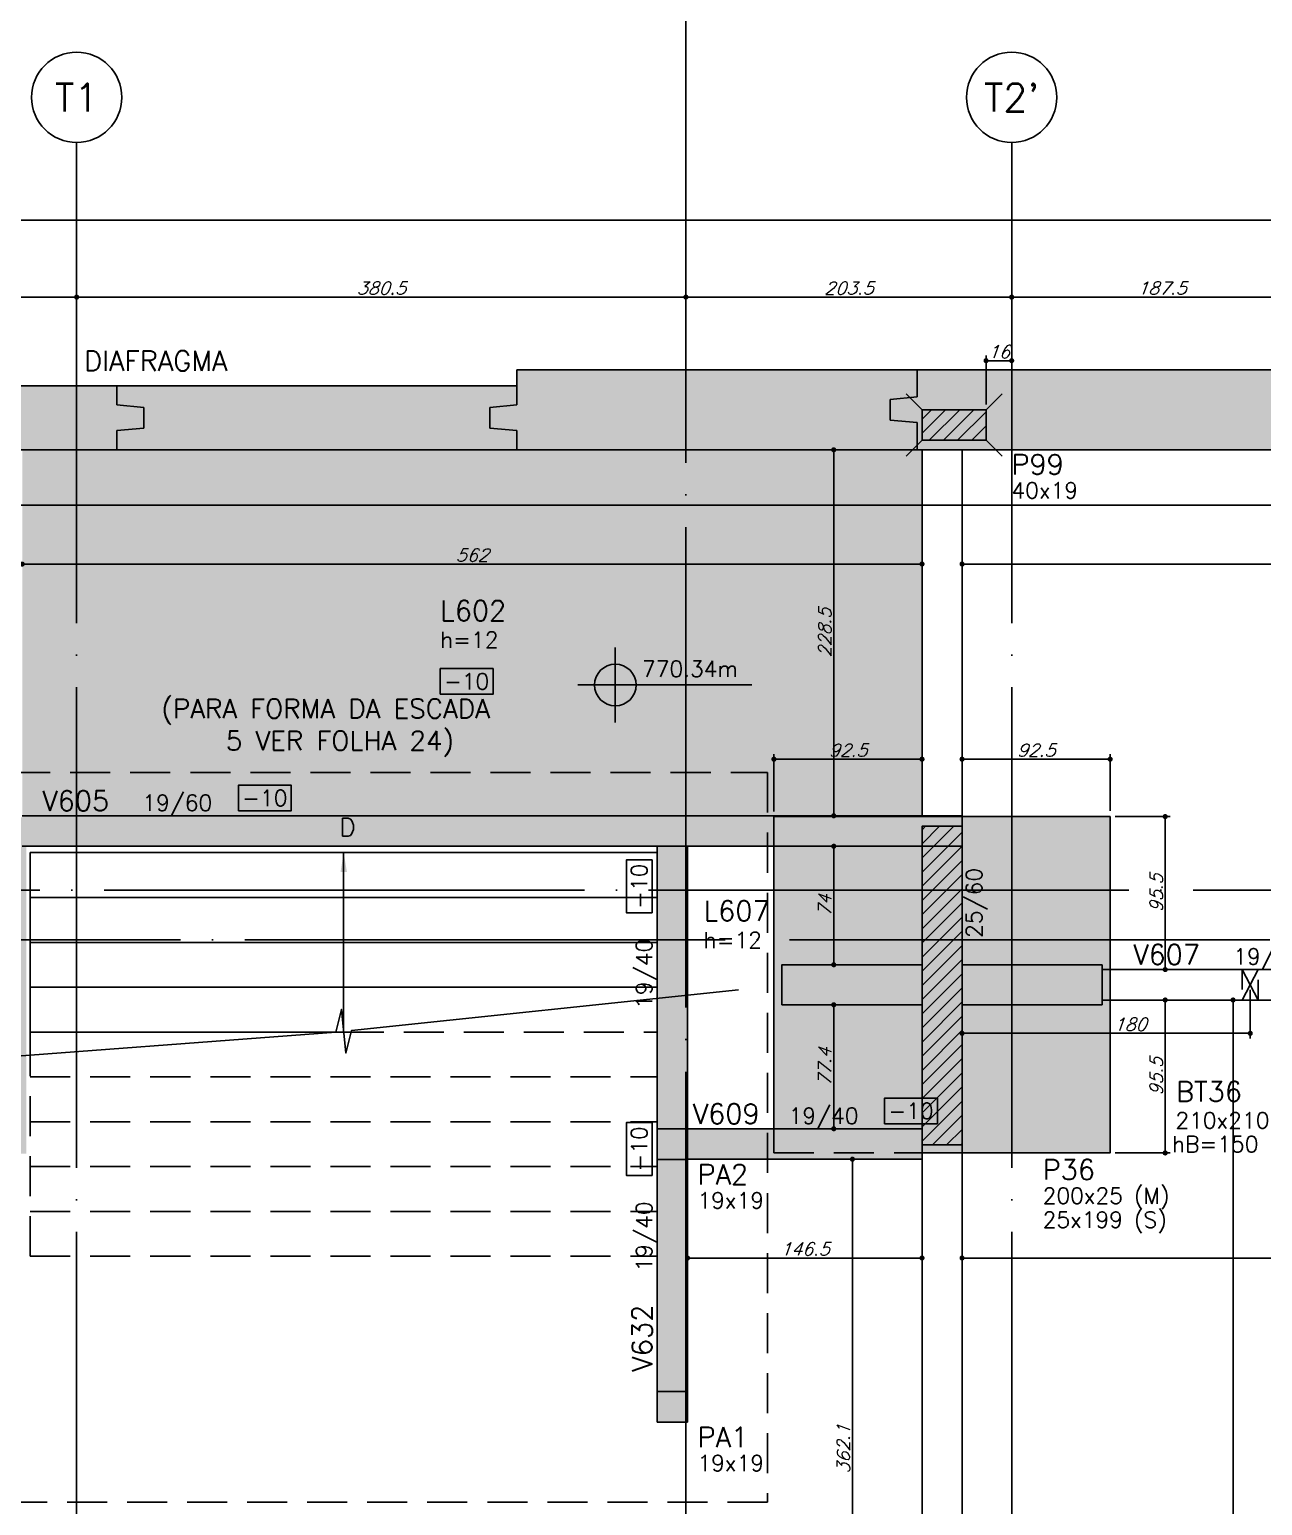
# Model space of a CAD drawing. Extents: x -4245 to 5400, y -2094 to 2406.
# Drawn here: x -1119 to -349, y 990 to 1912 of the extents above; entities that cross this region are included whole.
import ezdxf
from ezdxf.enums import TextEntityAlignment as Align

# ---------------------------------------------------------------- set-up
doc = ezdxf.new("R2010")
doc.units = 0
doc.header["$LTSCALE"] = 50
doc.header["$MEASUREMENT"] = 0
for name, pattern in [('DASHED', [0.75, 0.5, -0.25]), ('EIXO', [6.8, 6, -0.4, 0, -0.4]), ('HIDDEN', [0.375, 0.25, -0.125])]:
    doc.linetypes.add(name, pattern=pattern)
doc.layers.get('0').update_dxf_attribs({"linetype": 'CONTINUOUS'})
doc.layers.get('DEFPOINTS').update_dxf_attribs({"linetype": 'CONTINUOUS'})
for name, color, linetype in [('F-AUX', 2, 'CONTINUOUS'), ('F-AUX-RED', 1, 'CONTINUOUS'), ('F-BLOCOS', 3, 'CONTINUOUS'), ('F-BLOCOS-DIM', 2, 'CONTINUOUS'), ('F-BLOCOS-HACH', 1, 'CONTINUOUS'), ('F-BLOCOS-NOME', 3, 'CONTINUOUS'), ('F-COTAS', 106, 'CONTINUOUS'), ('F-COTAS-FUROS', 50, 'CONTINUOUS'), ('F-EIXO', 12, 'EIXO'), ('F-ESCADAS', 2, 'CONTINUOUS'), ('F-FURO-PAREDE', 2, 'HIDDEN'), ('F-LAJES-DIM', 2, 'CONTINUOUS'), ('F-LAJES-NOME', 4, 'CONTINUOUS'), ('F-NÍVEL-PLANTA', 2, 'CONTINUOUS'), ('F-PILARES-DIM', 172, 'CONTINUOUS'), ('F-PILARES-HACH', 174, 'CONTINUOUS'), ('F-PILARES-M', 170, 'CONTINUOUS'), ('F-PILARES-N', 170, 'CONTINUOUS'), ('F-PILARES-NASCE', 4, 'CONTINUOUS'), ('F-PILARES-NOME', 170, 'CONTINUOUS'), ('F-PILARES-V', 170, 'CONTINUOUS'), ('F-SOLIDO-EST', 252, 'CONTINUOUS'), ('F-TEXTO', 6, 'CONTINUOUS'), ('F-VIGAS', 3, 'CONTINUOUS'), ('F-VIGAS-DIM', 2, 'CONTINUOUS'), ('F-VIGAS-NOME', 4, 'CONTINUOUS')]:
    doc.layers.add(name, color=color, linetype=linetype)
doc.layers.add('F-DESNIVEL-3', color=7, linetype='CONTINUOUS', true_color=0xd5c7ff)
doc.styles.add('5385-ARQ-PB-BAS-PLA-TER-TORRE-A-106-TXT$0$R60-75', font='simplex.shx', dxfattribs={"height": 0.1125})
doc.styles.add('CP-TEXT-INCL', font='simplex.shx', dxfattribs={"oblique": 20})
doc.styles.add('CP-TEXTO', font='simplex.shx')
doc.styles.add('MCP', font='simplex.shx')
doc.styles.add('ROMANS', font='simplex.shx')
doc.styles.get("Standard").update_dxf_attribs({"font": 'simplex.shx'})
doc.dimstyles.new('CP-COTAS-50', dxfattribs={"dimscale": 0.64, "dimtxt": 12.5, "dimasz": 5, "dimexe": 5, "dimexo": 5, "dimgap": 2.5, "dimtad": 1, "dimdec": 1, "dimdsep": 46, "dimtxsty": 'CP-TEXT-INCL', "dimblk1": 'DOT', "dimblk2": 'DOT', "dimsah": 1, "dimcen": 9, "dimclrd": 256, "dimclre": 256, "dimclrt": 256, "dimadec": 0, "dimazin": 0, "dimtfac": 1, "dimtdec": 1, "dimtmove": 2, "dimatfit": 3, "dimldrblk": 'DOT', "dimfxl": 0, "dimtolj": 1, "dimarcsym": 0})
pattern_1 = [(45, (0, 10000), (-4.4194174, 4.4194174), [])]

# ---------------------------------------------------------------- blocks, each defined once
blk = doc.blocks.new('*U3')
at = {"layer": 'F-LAJES-DIM', "color": 1}
blk.add_lwpolyline([(0, 0), (33, 0), (33, 16), (0, 16)], close=True, dxfattribs=at)
at = {"layer": 'F-LAJES-DIM', "style": 'MCP'}
blk.add_attdef('DIM', text='', height=10, dxfattribs=at).set_placement((16.5, 8), align=Align.MIDDLE_CENTER)
blk = doc.blocks.new('*U5')
at = {"layer": 'F-VIGAS-DIM', "color": 1}
blk.add_lwpolyline([(0, 0), (33, 0), (33, 16), (0, 16)], close=True, dxfattribs=at)
at = {"layer": 'F-VIGAS-DIM', "style": 'MCP'}
blk.add_attdef('DIM', text='', height=10, dxfattribs=at).set_placement((16.5, 8), align=Align.MIDDLE_CENTER)
blk = doc.blocks.new('Nível - Planta')
at = {"layer": 'F-NÍVEL-PLANTA'}
h = blk.add_hatch(color=71, dxfattribs=at)
h.paths.add_polyline_path([(0, 0), (0, 0.26, 0.414214), (-0.26, 0)])
h.paths.add_polyline_path([(0.26, 0), (0, 0), (0, -0.26, 0.414214)])
for p, q in [((0, -0.469), (0, 0.469)), ((-0.469, 0), (1.704, 0))]:
    blk.add_line(p, q, dxfattribs=at)
blk.add_circle((0, 0), 0.26, dxfattribs=at)
at = {"layer": 'F-TEXTO', "color": 3, "style": 'MCP'}
blk.add_attdef('NÍVEL', (0.333, 0.102), '', height=0.2, dxfattribs=at)
blk = doc.blocks.new('*U10')
at = {"layer": 'F-EIXO'}
blk.add_line((0, 0), (7397, 0), dxfattribs=at)
at = {"layer": 'F-TEXTO', "style": 'ROMANS'}
blk.add_attdef('EIXO', text='', height=17.5, dxfattribs=at).set_placement((-28.2072, 0), align=Align.MIDDLE_CENTER)
blk = doc.blocks.new('*U16')
at = {"layer": 'F-EIXO'}
blk.add_line((0, 0), (7484.954, 0), dxfattribs=at)
at = {"layer": 'F-TEXTO', "style": 'ROMANS'}
blk.add_attdef('EIXO', text='', height=17.5, dxfattribs=at).set_placement((-28.2072, 0), align=Align.MIDDLE_CENTER)
blk = doc.blocks.new('*U17')
at = {"layer": 'F-EIXO'}
blk.add_line((0, 0), (0, -3477.88), dxfattribs=at)
at = {"layer": 'F-TEXTO', "style": 'ROMANS'}
blk.add_attdef('EIXO', text='', height=17.5, rotation=360, dxfattribs=at).set_placement((0, 28.21), align=Align.MIDDLE_CENTER)
blk = doc.blocks.new('*U12')
at = {"layer": 'F-EIXO'}
blk.add_line((0, 0), (0, -3377.88), dxfattribs=at)
at = {"layer": 'F-EIXO', "color": 2, "linetype": 'Continuous'}
blk.add_circle((0, 28.21), 28.21, dxfattribs=at)
at = {"layer": 'F-TEXTO', "style": 'ROMANS'}
blk.add_attdef('EIXO', text='', height=17.5, rotation=360, dxfattribs=at).set_placement((0, 28.21), align=Align.MIDDLE_CENTER)
blk = doc.blocks.new('*U15')
at = {"layer": 'F-EIXO'}
blk.add_line((0, 0), (7378.18, 0), dxfattribs=at)
at = {"layer": 'F-TEXTO', "style": 'ROMANS'}
blk.add_attdef('EIXO', text='', height=17.5, dxfattribs=at).set_placement((-28.21, 0), align=Align.MIDDLE_CENTER)
blk = doc.blocks.new('_DOT')
at = {"color": 0, "linetype": 'ByBlock'}
blk.add_line((-0.5, 0), (-1, 0), dxfattribs=at)
at = {"color": 0, "linetype": 'ByBlock', "const_width": 0.5}
blk.add_lwpolyline([(-0.25, 0, 1), (0.25, 0, 1)], format="xyb", close=True, dxfattribs=at)
blk = doc.blocks.new('*D56')
at = {"layer": 'DEFPOINTS', "color": 0, "linetype": 'Continuous', "transparency": 16777216}
for p in [(-367.73, 1306), (-367.73, 1306), (-367.73, 209)]:
    blk.add_point(p, dxfattribs=at)
at = {"layer": 'F-COTAS', "linetype": 'Continuous', "lineweight": -2, "transparency": 16777216}
blk.add_line((-367.73, 212.2), (-367.73, 1302.8), dxfattribs=at)
at = {"layer": 'F-COTAS', "linetype": 'Continuous', "lineweight": -2, "transparency": 16777216, "xscale": 3.2, "yscale": 3.2, "zscale": 3.2}
for p, rotation in [((-367.73, 1306), 90), ((-367.73, 209), 270)]:
    blk.add_blockref('_DOT', p, dxfattribs=dict(at, rotation=rotation))
at = {"layer": 'F-COTAS', "linetype": 'Continuous', "transparency": 16777216, "insert": (-373.33, 757.5), "char_height": 8, "attachment_point": 5, "rotation": 90, "style": 'CP-TEXT-INCL'}
blk.add_mtext('\\A1;1097', dxfattribs=at)
blk = doc.blocks.new('*D57')
at = {"layer": 'DEFPOINTS', "color": 0, "linetype": 'Continuous', "transparency": 16777216}
for p in [(-617.13, 1303), (-617.13, 1303), (-617.13, 1225.6)]:
    blk.add_point(p, dxfattribs=at)
at = {"layer": 'F-COTAS', "linetype": 'Continuous', "lineweight": -2, "transparency": 16777216}
blk.add_line((-617.13, 1228.8), (-617.13, 1299.8), dxfattribs=at)
at = {"layer": 'F-COTAS', "linetype": 'Continuous', "lineweight": -2, "transparency": 16777216, "xscale": 3.2, "yscale": 3.2, "zscale": 3.2}
for p, rotation in [((-617.13, 1303), 90), ((-617.13, 1225.6), 270)]:
    blk.add_blockref('_DOT', p, dxfattribs=dict(at, rotation=rotation))
at = {"layer": 'F-COTAS', "linetype": 'Continuous', "transparency": 16777216, "insert": (-622.73, 1264.3), "char_height": 8, "attachment_point": 5, "rotation": 90, "style": 'CP-TEXT-INCL'}
blk.add_mtext('\\A1;77.4', dxfattribs=at)
blk = doc.blocks.new('*D58')
at = {"layer": 'DEFPOINTS', "color": 0, "linetype": 'Continuous', "transparency": 16777216}
for p in [(-617.13, 1402), (-617.13, 1402), (-617.13, 1328)]:
    blk.add_point(p, dxfattribs=at)
at = {"layer": 'F-COTAS', "linetype": 'Continuous', "lineweight": -2, "transparency": 16777216}
blk.add_line((-617.13, 1331.2), (-617.13, 1398.8), dxfattribs=at)
at = {"layer": 'F-COTAS', "linetype": 'Continuous', "lineweight": -2, "transparency": 16777216, "xscale": 3.2, "yscale": 3.2, "zscale": 3.2}
for p, rotation in [((-617.13, 1402), 90), ((-617.13, 1328), 270)]:
    blk.add_blockref('_DOT', p, dxfattribs=dict(at, rotation=rotation))
at = {"layer": 'F-COTAS', "linetype": 'Continuous', "transparency": 16777216, "insert": (-622.73, 1365), "char_height": 8, "attachment_point": 5, "rotation": 90, "style": 'CP-TEXT-INCL'}
blk.add_mtext('\\A1;74', dxfattribs=at)
blk = doc.blocks.new('*D59')
at = {"layer": 'DEFPOINTS', "color": 0, "linetype": 'Continuous', "transparency": 16777216}
for p in [(-617.13, 1649.5), (-617.13, 1649.5), (-617.13, 1421)]:
    blk.add_point(p, dxfattribs=at)
at = {"layer": 'F-COTAS', "linetype": 'Continuous', "lineweight": -2, "transparency": 16777216}
blk.add_line((-617.13, 1424.2), (-617.13, 1646.3), dxfattribs=at)
at = {"layer": 'F-COTAS', "linetype": 'Continuous', "lineweight": -2, "transparency": 16777216, "xscale": 3.2, "yscale": 3.2, "zscale": 3.2}
for p, rotation in [((-617.13, 1649.5), 90), ((-617.13, 1421), 270)]:
    blk.add_blockref('_DOT', p, dxfattribs=dict(at, rotation=rotation))
at = {"layer": 'F-COTAS', "linetype": 'Continuous', "transparency": 16777216, "insert": (-622.73, 1535.25), "char_height": 8, "attachment_point": 5, "rotation": 90, "style": 'CP-TEXT-INCL'}
blk.add_mtext('\\A1;228.5', dxfattribs=at)
blk = doc.blocks.new('*D87')
at = {"layer": 'DEFPOINTS', "color": 0, "linetype": 'Continuous', "transparency": 16777216}
for p in [(-708.5, 1144.91), (-562, 1144.91), (-562, 1144.91)]:
    blk.add_point(p, dxfattribs=at)
at = {"layer": 'F-COTAS', "linetype": 'Continuous', "lineweight": -2, "transparency": 16777216}
blk.add_line((-705.3, 1144.91), (-565.2, 1144.91), dxfattribs=at)
at = {"layer": 'F-COTAS', "linetype": 'Continuous', "lineweight": -2, "transparency": 16777216, "xscale": 3.2, "yscale": 3.2, "zscale": 3.2, "rotation": 180}
blk.add_blockref('_DOT', (-708.5, 1144.91), dxfattribs=at)
at = {"layer": 'F-COTAS', "linetype": 'Continuous', "lineweight": -2, "transparency": 16777216, "xscale": 3.2, "yscale": 3.2, "zscale": 3.2}
blk.add_blockref('_DOT', (-562, 1144.91), dxfattribs=at)
at = {"layer": 'F-COTAS', "linetype": 'Continuous', "transparency": 16777216, "insert": (-635.25, 1150.51), "char_height": 8, "attachment_point": 5, "style": 'CP-TEXT-INCL'}
blk.add_mtext('\\A1;146.5', dxfattribs=at)
blk = doc.blocks.new('*D88')
at = {"layer": 'DEFPOINTS', "color": 0, "linetype": 'Continuous', "transparency": 16777216}
for p in [(-537, 1144.91), (596, 1144.91), (596, 1144.91)]:
    blk.add_point(p, dxfattribs=at)
at = {"layer": 'F-COTAS', "linetype": 'Continuous', "lineweight": -2, "transparency": 16777216}
blk.add_line((-533.8, 1144.91), (592.8, 1144.91), dxfattribs=at)
at = {"layer": 'F-COTAS', "linetype": 'Continuous', "lineweight": -2, "transparency": 16777216, "xscale": 3.2, "yscale": 3.2, "zscale": 3.2, "rotation": 180}
blk.add_blockref('_DOT', (-537, 1144.91), dxfattribs=at)
at = {"layer": 'F-COTAS', "linetype": 'Continuous', "lineweight": -2, "transparency": 16777216, "xscale": 3.2, "yscale": 3.2, "zscale": 3.2}
blk.add_blockref('_DOT', (596, 1144.91), dxfattribs=at)
at = {"layer": 'F-COTAS', "linetype": 'Continuous', "transparency": 16777216, "insert": (29.5, 1150.51), "char_height": 8, "attachment_point": 5, "style": 'CP-TEXT-INCL'}
blk.add_mtext('\\A1;1133', dxfattribs=at)
blk = doc.blocks.new('*D97')
at = {"layer": 'DEFPOINTS', "color": 0, "linetype": 'Continuous', "transparency": 16777216}
for p in [(-537, 1578.18), (-537, 1578.18), (596, 1578.18)]:
    blk.add_point(p, dxfattribs=at)
at = {"layer": 'F-COTAS', "linetype": 'Continuous', "lineweight": -2, "transparency": 16777216}
blk.add_line((592.8, 1578.18), (-533.8, 1578.18), dxfattribs=at)
at = {"layer": 'F-COTAS', "linetype": 'Continuous', "lineweight": -2, "transparency": 16777216, "xscale": 3.2, "yscale": 3.2, "zscale": 3.2, "rotation": 180}
blk.add_blockref('_DOT', (-537, 1578.18), dxfattribs=at)
at = {"layer": 'F-COTAS', "linetype": 'Continuous', "lineweight": -2, "transparency": 16777216, "xscale": 3.2, "yscale": 3.2, "zscale": 3.2}
blk.add_blockref('_DOT', (596, 1578.18), dxfattribs=at)
at = {"layer": 'F-COTAS', "linetype": 'Continuous', "transparency": 16777216, "insert": (29.5, 1583.78), "char_height": 8, "attachment_point": 5, "style": 'CP-TEXT-INCL'}
blk.add_mtext('\\A1;1133', dxfattribs=at)
blk = doc.blocks.new('*D98')
at = {"layer": 'DEFPOINTS', "color": 0, "linetype": 'Continuous', "transparency": 16777216}
for p in [(-1124, 1578.18), (-1124, 1578.18), (-562, 1578.18)]:
    blk.add_point(p, dxfattribs=at)
at = {"layer": 'F-COTAS', "linetype": 'Continuous', "lineweight": -2, "transparency": 16777216}
blk.add_line((-565.2, 1578.18), (-1120.8, 1578.18), dxfattribs=at)
at = {"layer": 'F-COTAS', "linetype": 'Continuous', "lineweight": -2, "transparency": 16777216, "xscale": 3.2, "yscale": 3.2, "zscale": 3.2, "rotation": 180}
blk.add_blockref('_DOT', (-1124, 1578.18), dxfattribs=at)
at = {"layer": 'F-COTAS', "linetype": 'Continuous', "lineweight": -2, "transparency": 16777216, "xscale": 3.2, "yscale": 3.2, "zscale": 3.2}
blk.add_blockref('_DOT', (-562, 1578.18), dxfattribs=at)
at = {"layer": 'F-COTAS', "linetype": 'Continuous', "transparency": 16777216, "insert": (-843, 1583.78), "char_height": 8, "attachment_point": 5, "style": 'CP-TEXT-INCL'}
blk.add_mtext('\\A1;562', dxfattribs=at)
blk = doc.blocks.new('*D121')
at = {"layer": 'DEFPOINTS', "color": 0, "linetype": 'Continuous', "transparency": 16777216}
for p in [(-605.48, 1206.6), (-581.79, 1206.6), (-562, 844.5)]:
    blk.add_point(p, dxfattribs=at)
at = {"layer": 'F-COTAS', "linetype": 'Continuous', "lineweight": -2, "transparency": 16777216}
for p, q in [((-584.99, 1206.6), (-608.68, 1206.6)), ((-605.48, 847.7), (-605.48, 1203.4)), ((-565.2, 844.5), (-608.68, 844.5))]:
    blk.add_line(p, q, dxfattribs=at)
at = {"layer": 'F-COTAS', "linetype": 'Continuous', "lineweight": -2, "transparency": 16777216, "xscale": 3.2, "yscale": 3.2, "zscale": 3.2}
for p, rotation in [((-605.48, 1206.6), 90), ((-605.48, 844.5), 270)]:
    blk.add_blockref('_DOT', p, dxfattribs=dict(at, rotation=rotation))
at = {"layer": 'F-COTAS', "linetype": 'Continuous', "transparency": 16777216, "insert": (-611.08, 1025.55), "char_height": 8, "attachment_point": 5, "rotation": 90, "style": 'CP-TEXT-INCL'}
blk.add_mtext('\\A1;362.1', dxfattribs=at)
blk = doc.blocks.new('*D122')
at = {"layer": 'DEFPOINTS', "color": 0, "linetype": 'Continuous', "transparency": 16777216}
for p in [(3284.5, 1792.96), (3284.5, 1699.5), (-2558.5, 1664.5)]:
    blk.add_point(p, dxfattribs=at)
at = {"layer": 'F-COTAS', "linetype": 'Continuous', "lineweight": -2, "transparency": 16777216}
for p, q in [((-2558.5, 1667.7), (-2558.5, 1796.16)), ((-2555.3, 1792.96), (3281.3, 1792.96)), ((3284.5, 1702.7), (3284.5, 1796.16))]:
    blk.add_line(p, q, dxfattribs=at)
at = {"layer": 'F-COTAS', "linetype": 'Continuous', "lineweight": -2, "transparency": 16777216, "xscale": 3.2, "yscale": 3.2, "zscale": 3.2, "rotation": 180}
blk.add_blockref('_DOT', (-2558.5, 1792.96), dxfattribs=at)
at = {"layer": 'F-COTAS', "linetype": 'Continuous', "lineweight": -2, "transparency": 16777216, "xscale": 3.2, "yscale": 3.2, "zscale": 3.2}
blk.add_blockref('_DOT', (3284.5, 1792.96), dxfattribs=at)
at = {"layer": 'F-COTAS', "linetype": 'Continuous', "transparency": 16777216, "insert": (363, 1798.56), "char_height": 8, "attachment_point": 5, "style": 'CP-TEXT-INCL'}
blk.add_mtext('\\A1;5843', dxfattribs=at)
blk = doc.blocks.new('*D137')
at = {"layer": 'DEFPOINTS', "color": 0, "linetype": 'Continuous', "transparency": 16777216}
for p in [(-506, 1744.85), (-506, 1744.85), (-318.5, 1744.85)]:
    blk.add_point(p, dxfattribs=at)
at = {"layer": 'F-COTAS', "linetype": 'Continuous', "lineweight": -2, "transparency": 16777216}
blk.add_line((-321.7, 1744.85), (-502.8, 1744.85), dxfattribs=at)
at = {"layer": 'F-COTAS', "linetype": 'Continuous', "lineweight": -2, "transparency": 16777216, "xscale": 3.2, "yscale": 3.2, "zscale": 3.2, "rotation": 180}
blk.add_blockref('_DOT', (-506, 1744.85), dxfattribs=at)
at = {"layer": 'F-COTAS', "linetype": 'Continuous', "lineweight": -2, "transparency": 16777216, "xscale": 3.2, "yscale": 3.2, "zscale": 3.2}
blk.add_blockref('_DOT', (-318.5, 1744.85), dxfattribs=at)
at = {"layer": 'F-COTAS', "linetype": 'Continuous', "transparency": 16777216, "insert": (-412.25, 1750.45), "char_height": 8, "attachment_point": 5, "style": 'CP-TEXT-INCL'}
blk.add_mtext('\\A1;187.5', dxfattribs=at)
blk = doc.blocks.new('*D138')
at = {"layer": 'DEFPOINTS', "color": 0, "linetype": 'Continuous', "transparency": 16777216}
for p in [(-709.5, 1744.85), (-709.5, 1744.85), (-506, 1744.85)]:
    blk.add_point(p, dxfattribs=at)
at = {"layer": 'F-COTAS', "linetype": 'Continuous', "lineweight": -2, "transparency": 16777216}
blk.add_line((-509.2, 1744.85), (-706.3, 1744.85), dxfattribs=at)
at = {"layer": 'F-COTAS', "linetype": 'Continuous', "lineweight": -2, "transparency": 16777216, "xscale": 3.2, "yscale": 3.2, "zscale": 3.2, "rotation": 180}
blk.add_blockref('_DOT', (-709.5, 1744.85), dxfattribs=at)
at = {"layer": 'F-COTAS', "linetype": 'Continuous', "lineweight": -2, "transparency": 16777216, "xscale": 3.2, "yscale": 3.2, "zscale": 3.2}
blk.add_blockref('_DOT', (-506, 1744.85), dxfattribs=at)
at = {"layer": 'F-COTAS', "linetype": 'Continuous', "transparency": 16777216, "insert": (-607.75, 1750.45), "char_height": 8, "attachment_point": 5, "style": 'CP-TEXT-INCL'}
blk.add_mtext('\\A1;203.5', dxfattribs=at)
blk = doc.blocks.new('*D139')
at = {"layer": 'DEFPOINTS', "color": 0, "linetype": 'Continuous', "transparency": 16777216}
for p in [(-1090, 1744.85), (-1090, 1744.85), (-709.5, 1744.85)]:
    blk.add_point(p, dxfattribs=at)
at = {"layer": 'F-COTAS', "linetype": 'Continuous', "lineweight": -2, "transparency": 16777216}
blk.add_line((-712.7, 1744.85), (-1086.8, 1744.85), dxfattribs=at)
at = {"layer": 'F-COTAS', "linetype": 'Continuous', "lineweight": -2, "transparency": 16777216, "xscale": 3.2, "yscale": 3.2, "zscale": 3.2, "rotation": 180}
blk.add_blockref('_DOT', (-1090, 1744.85), dxfattribs=at)
at = {"layer": 'F-COTAS', "linetype": 'Continuous', "lineweight": -2, "transparency": 16777216, "xscale": 3.2, "yscale": 3.2, "zscale": 3.2}
blk.add_blockref('_DOT', (-709.5, 1744.85), dxfattribs=at)
at = {"layer": 'F-COTAS', "linetype": 'Continuous', "transparency": 16777216, "insert": (-899.75, 1750.45), "char_height": 8, "attachment_point": 5, "style": 'CP-TEXT-INCL'}
blk.add_mtext('\\A1;380.5', dxfattribs=at)
blk = doc.blocks.new('*D140')
at = {"layer": 'DEFPOINTS', "color": 0, "linetype": 'Continuous', "transparency": 16777216}
for p in [(-1259.5, 1744.85), (-1259.5, 1744.85), (-1090, 1744.85)]:
    blk.add_point(p, dxfattribs=at)
at = {"layer": 'F-COTAS', "linetype": 'Continuous', "lineweight": -2, "transparency": 16777216}
blk.add_line((-1093.2, 1744.85), (-1256.3, 1744.85), dxfattribs=at)
at = {"layer": 'F-COTAS', "linetype": 'Continuous', "lineweight": -2, "transparency": 16777216, "xscale": 3.2, "yscale": 3.2, "zscale": 3.2, "rotation": 180}
blk.add_blockref('_DOT', (-1259.5, 1744.85), dxfattribs=at)
at = {"layer": 'F-COTAS', "linetype": 'Continuous', "lineweight": -2, "transparency": 16777216, "xscale": 3.2, "yscale": 3.2, "zscale": 3.2}
blk.add_blockref('_DOT', (-1090, 1744.85), dxfattribs=at)
at = {"layer": 'F-COTAS', "linetype": 'Continuous', "transparency": 16777216, "insert": (-1174.75, 1750.45), "char_height": 8, "attachment_point": 5, "style": 'CP-TEXT-INCL'}
blk.add_mtext('\\A1;169.5', dxfattribs=at)
blk = doc.blocks.new('*D168')
at = {"layer": 'DEFPOINTS', "color": 0, "linetype": 'Continuous', "transparency": 16777216}
for p in [(-506, 1705.16), (-506, 1701.68), (-522, 1674.5)]:
    blk.add_point(p, dxfattribs=at)
at = {"layer": 'F-COTAS', "linetype": 'Continuous', "lineweight": -2, "transparency": 16777216}
for p, q in [((-522, 1677.7), (-522, 1708.36)), ((-518.8, 1705.16), (-509.2, 1705.16)), ((-506, 1704.88), (-506, 1708.36))]:
    blk.add_line(p, q, dxfattribs=at)
at = {"layer": 'F-COTAS', "linetype": 'Continuous', "lineweight": -2, "transparency": 16777216, "xscale": 3.2, "yscale": 3.2, "zscale": 3.2, "rotation": 180}
blk.add_blockref('_DOT', (-522, 1705.16), dxfattribs=at)
at = {"layer": 'F-COTAS', "linetype": 'Continuous', "lineweight": -2, "transparency": 16777216, "xscale": 3.2, "yscale": 3.2, "zscale": 3.2}
blk.add_blockref('_DOT', (-506, 1705.16), dxfattribs=at)
at = {"layer": 'F-COTAS', "linetype": 'Continuous', "transparency": 16777216, "insert": (-514, 1710.76), "char_height": 8, "attachment_point": 5, "style": 'CP-TEXT-INCL'}
blk.add_mtext('\\A1;16', dxfattribs=at)
blk = doc.blocks.new('*D180')
at = {"layer": 'DEFPOINTS', "color": 0, "linetype": 'Continuous', "transparency": 16777216}
for p in [(-444.5, 1456.35), (-537, 1421), (-444.5, 1421)]:
    blk.add_point(p, dxfattribs=at)
at = {"layer": 'F-COTAS', "linetype": 'Continuous', "lineweight": -2, "transparency": 16777216}
for p, q in [((-537, 1424.2), (-537, 1459.55)), ((-533.8, 1456.35), (-447.7, 1456.35)), ((-444.5, 1424.2), (-444.5, 1459.55))]:
    blk.add_line(p, q, dxfattribs=at)
at = {"layer": 'F-COTAS', "linetype": 'Continuous', "lineweight": -2, "transparency": 16777216, "xscale": 3.2, "yscale": 3.2, "zscale": 3.2, "rotation": 180}
blk.add_blockref('_DOT', (-537, 1456.35), dxfattribs=at)
at = {"layer": 'F-COTAS', "linetype": 'Continuous', "lineweight": -2, "transparency": 16777216, "xscale": 3.2, "yscale": 3.2, "zscale": 3.2}
blk.add_blockref('_DOT', (-444.5, 1456.35), dxfattribs=at)
at = {"layer": 'F-COTAS', "linetype": 'Continuous', "transparency": 16777216, "insert": (-490.75, 1461.95), "char_height": 8, "attachment_point": 5, "style": 'CP-TEXT-INCL'}
blk.add_mtext('\\A1;92.5', dxfattribs=at)
blk = doc.blocks.new('*D181')
at = {"layer": 'DEFPOINTS', "color": 0, "linetype": 'Continuous', "transparency": 16777216}
for p in [(-562, 1456.35), (-562, 1436.48), (-654.5, 1420.5)]:
    blk.add_point(p, dxfattribs=at)
at = {"layer": 'F-COTAS', "linetype": 'Continuous', "lineweight": -2, "transparency": 16777216}
for p, q in [((-654.5, 1423.7), (-654.5, 1459.55)), ((-651.3, 1456.35), (-565.2, 1456.35)), ((-562, 1439.68), (-562, 1459.55))]:
    blk.add_line(p, q, dxfattribs=at)
at = {"layer": 'F-COTAS', "linetype": 'Continuous', "lineweight": -2, "transparency": 16777216, "xscale": 3.2, "yscale": 3.2, "zscale": 3.2, "rotation": 180}
blk.add_blockref('_DOT', (-654.5, 1456.35), dxfattribs=at)
at = {"layer": 'F-COTAS', "linetype": 'Continuous', "lineweight": -2, "transparency": 16777216, "xscale": 3.2, "yscale": 3.2, "zscale": 3.2}
blk.add_blockref('_DOT', (-562, 1456.35), dxfattribs=at)
at = {"layer": 'F-COTAS', "linetype": 'Continuous', "transparency": 16777216, "insert": (-608.25, 1461.95), "char_height": 8, "attachment_point": 5, "style": 'CP-TEXT-INCL'}
blk.add_mtext('\\A1;92.5', dxfattribs=at)
blk = doc.blocks.new('*D182')
at = {"layer": 'DEFPOINTS', "color": 0, "linetype": 'Continuous', "transparency": 16777216}
for p in [(-417.43, 1306), (-410.12, 1306), (-444.5, 1210.5)]:
    blk.add_point(p, dxfattribs=at)
at = {"layer": 'F-COTAS', "linetype": 'Continuous', "lineweight": -2, "transparency": 16777216}
for p, q in [((-414.23, 1306), (-406.92, 1306)), ((-410.12, 1213.7), (-410.12, 1302.8)), ((-441.3, 1210.5), (-406.92, 1210.5))]:
    blk.add_line(p, q, dxfattribs=at)
at = {"layer": 'F-COTAS', "linetype": 'Continuous', "lineweight": -2, "transparency": 16777216, "xscale": 3.2, "yscale": 3.2, "zscale": 3.2}
for p, rotation in [((-410.12, 1306), 90), ((-410.12, 1210.5), 270)]:
    blk.add_blockref('_DOT', p, dxfattribs=dict(at, rotation=rotation))
at = {"layer": 'F-COTAS', "linetype": 'Continuous', "transparency": 16777216, "insert": (-415.72, 1258.25), "char_height": 8, "attachment_point": 5, "rotation": 90, "style": 'CP-TEXT-INCL'}
blk.add_mtext('\\A1;95.5', dxfattribs=at)
blk = doc.blocks.new('*D183')
at = {"layer": 'DEFPOINTS', "color": 0, "linetype": 'Continuous', "transparency": 16777216}
for p in [(-444.5, 1420.5), (-410.12, 1420.5), (-436.61, 1325)]:
    blk.add_point(p, dxfattribs=at)
at = {"layer": 'F-COTAS', "linetype": 'Continuous', "lineweight": -2, "transparency": 16777216}
for p, q in [((-441.3, 1420.5), (-406.92, 1420.5)), ((-410.12, 1328.2), (-410.12, 1417.3)), ((-433.41, 1325), (-406.92, 1325))]:
    blk.add_line(p, q, dxfattribs=at)
at = {"layer": 'F-COTAS', "linetype": 'Continuous', "lineweight": -2, "transparency": 16777216, "xscale": 3.2, "yscale": 3.2, "zscale": 3.2}
for p, rotation in [((-410.12, 1420.5), 90), ((-410.12, 1325), 270)]:
    blk.add_blockref('_DOT', p, dxfattribs=dict(at, rotation=rotation))
at = {"layer": 'F-COTAS', "linetype": 'Continuous', "transparency": 16777216, "insert": (-415.72, 1372.75), "char_height": 8, "attachment_point": 5, "rotation": 90, "style": 'CP-TEXT-INCL'}
blk.add_mtext('\\A1;95.5', dxfattribs=at)
blk = doc.blocks.new('*D333')
at = {"layer": 'DEFPOINTS', "color": 0, "linetype": 'Continuous', "transparency": 16777216}
for p in [(-357, 1315.5), (-537, 1286.95), (-537, 1285.19)]:
    blk.add_point(p, dxfattribs=at)
at = {"layer": 'F-COTAS-FUROS', "linetype": 'Continuous', "lineweight": -2, "transparency": 16777216}
for p, q in [((-357, 1312.3), (-357, 1281.99)), ((-537, 1283.75), (-537, 1281.99)), ((-360.2, 1285.19), (-533.8, 1285.19))]:
    blk.add_line(p, q, dxfattribs=at)
at = {"layer": 'F-COTAS-FUROS', "linetype": 'Continuous', "lineweight": -2, "transparency": 16777216, "xscale": 3.2, "yscale": 3.2, "zscale": 3.2, "rotation": 180}
blk.add_blockref('_DOT', (-537, 1285.19), dxfattribs=at)
at = {"layer": 'F-COTAS-FUROS', "linetype": 'Continuous', "lineweight": -2, "transparency": 16777216, "xscale": 3.2, "yscale": 3.2, "zscale": 3.2}
blk.add_blockref('_DOT', (-357, 1285.19), dxfattribs=at)
at = {"layer": 'F-COTAS-FUROS', "linetype": 'Continuous', "transparency": 16777216, "insert": (-432.11, 1290.79), "char_height": 8, "attachment_point": 5, "style": 'CP-TEXT-INCL'}
blk.add_mtext('\\A1;180', dxfattribs=at)

msp = doc.modelspace()

# ---------------------------------------------------------------- hatches: boundary and pattern name
at = {"layer": 'F-BLOCOS-HACH', "linetype": 'Continuous'}
h = msp.add_hatch(dxfattribs=at)
h.set_pattern_fill('AR-CONC', color=256, scale=5)
h.paths.add_polyline_path([(-1121.5, 1420), (-1331.5, 1420), (-1331.5, 1315), (-1331.5, 1210), (-1121.5, 1210)])
h.paths.add_polyline_path([(-444.5, 1420.5), (-654.5, 1420.5), (-654.5, 1315.5), (-654.5, 1210.5), (-444.5, 1210.5)])
h.paths.add_polyline_path([(235.5, 1420.5), (25.5, 1420.5), (25.5, 1315.5), (25.5, 1210.5), (235.5, 1210.5)])
h.paths.add_polyline_path([(707.5, 1420.5), (497.5, 1420.5), (497.5, 1315.5), (497.5, 1210.5), (707.5, 1210.5)])
at = {"layer": 'F-PILARES-HACH', "linetype": 'Continuous'}
h = msp.add_hatch(dxfattribs=at)
h.set_pattern_fill('ANSI31', color=256, scale=50, style=0)
h.set_pattern_definition(pattern_1)
h.paths.add_polyline_path([(-562, 1655.5), (-522, 1655.5), (-522, 1674.5), (-562, 1674.5)], flags=16)
h = msp.add_hatch(dxfattribs=at)
h.set_pattern_fill('ANSI31', color=256, scale=50, style=0)
h.set_pattern_definition(pattern_1)
h.paths.add_polyline_path([(-562, 1215.5), (-537, 1215.5), (-537, 1414.5), (-562, 1414.5)], flags=16)
at = {"layer": 'F-SOLIDO-EST'}
h = msp.add_hatch(color=256, dxfattribs=at)
h.dxf.hatch_style = 1
h.paths.add_polyline_path([(-582, 1681), (-565, 1682.5), (-565, 1699.5), (-815, 1699.5), (-815, 1677.5), (-832, 1676), (-832, 1663), (-815, 1661.5), (-815, 1649.5), (-565, 1649.5), (-565, 1666.5), (-582, 1668)])
h = msp.add_hatch(color=256, dxfattribs=at)
h.dxf.hatch_style = 1
h.paths.add_polyline_path([(-332, 1681), (-315, 1682.5), (-315, 1699.5), (-565, 1699.5), (-565, 1682.5), (-582, 1681), (-582, 1668), (-565, 1666.5), (-565, 1649.5), (-315, 1649.5), (-315, 1666.5), (-332, 1668)])
h = msp.add_hatch(color=256, dxfattribs=at)
h.dxf.hatch_style = 1
h.paths.add_polyline_path([(-1065, 1661.5), (-1048, 1663), (-1048, 1676), (-1065, 1677.5), (-1065, 1689.5), (-1137.9, 1689.5), (-1137.9, 1664.5), (-1137.906, 1649.5), (-1065, 1649.5)])
h = msp.add_hatch(color=256, dxfattribs=at)
h.dxf.hatch_style = 1
h.paths.add_polyline_path([(-832, 1676), (-815, 1677.5), (-815, 1689.5), (-1065, 1689.5), (-1065, 1677.5), (-1048, 1676), (-1048, 1663), (-1065, 1661.5), (-1065, 1649.5), (-815, 1649.5), (-815, 1661.5), (-832, 1663)])

# ---------------------------------------------------------------- linework, layer by layer
at = {"layer": 'F-AUX'}
for p, q in [((-1119, 1398), (-727.5, 1398)), ((-1119, 1271.656), (-1119, 1398)), ((-727.5, 1398), (-727.5, 1306.98)), ((-1119, 1370), (-727.5, 1370)), ((-1119, 1342), (-727.5, 1342)), ((-1119, 1314), (-727.5, 1314)), ((-1119, 1286), (-923.25, 1286))]:
    msp.add_line(p, q, dxfattribs=at)
at = {"layer": 'F-AUX', "color": 1}
for points in [[(-923.25, 1286), (-923.25, 1398)], [(-1166.321, 1268.105), (-928.223, 1285.971), (-924.68, 1300.154), (-921.82, 1272.829), (-918.277, 1287.012), (-676.533, 1312.315)]]:
    msp.add_lwpolyline(points, dxfattribs=at)
msp.add_solid([(-921.199, 1385.949), (-923.199, 1397.949), (-925.199, 1385.949)], dxfattribs=at)
at = {"layer": 'F-AUX-RED', "color": 4, "linetype": 'DASHED'}
msp.add_lwpolyline([(-658.5, 992.5), (-1169, 992.5), (-1169, 1448), (-658.5, 1448)], close=True, dxfattribs=at)
at = {"layer": 'F-BLOCOS', "color": 2, "linetype": 'Continuous'}
for points in [[(-562, 1210.5), (-444.5, 1210.5), (-444.5, 1420.5), (-654.5, 1420.5), (-654.5, 1315.5)], [(-654.5, 1315.5), (-654.5, 1225.6)]]:
    msp.add_lwpolyline(points, dxfattribs=at)
at = {"layer": 'F-BLOCOS', "color": 1, "linetype": 'DASHED'}
msp.add_lwpolyline([(-654.5, 1225.6), (-654.5, 1210.5), (-562, 1210.5)], dxfattribs=at)
at = {"layer": 'F-DESNIVEL-3', "linetype": 'Continuous'}
for points in [[(-1097.9, 1649.5), (-1124, 1649.5), (-1124, 1421)], [(-1097.9, 1649.5), (-1124, 1421), (-1097.9, 1649.5)], [(-1097.9, 1649.5), (-1124, 1421), (-718, 1421)], [(-1097.9, 1649.5), (-718, 1421), (-1097.9, 1649.5)], [(-1097.9, 1649.5), (-718, 1421), (-756.5, 1649.5)], [(-1097.9, 1649.5), (-756.5, 1649.5), (-1097.9, 1649.5)], [(-716.5, 1649.5), (-756.5, 1649.5), (-718, 1421)], [(-716.5, 1649.5), (-718, 1421), (-716.5, 1649.5)], [(-716.5, 1649.5), (-718, 1421), (-562, 1421)], [(-716.5, 1649.5), (-562, 1421), (-716.5, 1649.5)], [(-716.5, 1649.5), (-562, 1421), (-562, 1649.5)], [(-716.5, 1649.5), (-562, 1649.5), (-716.5, 1649.5)], [(-1124, 1402), (-718, 1402), (-718, 1421)], [(-1124, 1402), (-718, 1421), (-1124, 1421)], [(-718, 1402), (-562, 1402), (-562, 1421)], [(-718, 1402), (-562, 1421), (-718, 1421)], [(-718, 1402), (-718, 1421), (-718, 1402)], [(-708.5, 1402), (-727.5, 1402), (-727.5, 1225.6)], [(-708.5, 1402), (-727.5, 1225.6), (-708.5, 1225.6)], [(-708.5, 1402), (-708.5, 1225.6), (-708.5, 1402)], [(-727.5, 1042.5), (-708.5, 1042.5), (-708.5, 1225.6)], [(-727.5, 1042.5), (-708.5, 1225.6), (-727.5, 1225.5)], [(-562, 1206.6), (-562, 1225.6), (-708.4, 1225.6)], [(-562, 1206.6), (-708.4, 1225.6), (-708.4, 1206.6)], [(-727.5, 1061.6), (-727.5, 1206.4), (-727.5, 1061.6)], [(-562, 1206.6), (-708.4, 1206.6), (-562, 1206.6)]]:
    msp.add_solid(points, dxfattribs=at)
at = {"layer": 'F-EIXO'}
msp.add_line((-3621.135, 1615), (3550.572, 1615), dxfattribs=at)
at = {"layer": 'F-ESCADAS', "color": 1, "linetype": 'DASHED'}
for p, q in [((-727.5, 1306.98), (-727.5, 1146)), ((-923.25, 1286), (-727.5, 1286)), ((-1119, 1146), (-1119, 1271.656)), ((-1119, 1258), (-727.5, 1258)), ((-1119, 1230), (-727.5, 1230)), ((-1119, 1202), (-727.5, 1202)), ((-1119, 1174), (-727.5, 1174)), ((-1119, 1146), (-727.5, 1146))]:
    msp.add_line(p, q, dxfattribs=at)
at = {"layer": 'F-FURO-PAREDE'}
msp.add_lwpolyline([(-357.004, 1315.5), (-362.004, 1306), (-352.004, 1306), (-357.004, 1315.5), (-352.004, 1306), (-352.004, 1325), (-357.004, 1315.5), (-352.004, 1325), (-362.004, 1325), (-357.004, 1315.5), (-362.004, 1325), (-362.004, 1306), (-357.004, 1315.5)], dxfattribs=at)
at = {"layer": 'F-PILARES-M', "linetype": 'Continuous'}
for points in [[(-562, 1328), (-649.5, 1328), (-649.5, 1303), (-562, 1303), (-562, 1328)], [(-449.5, 1328), (-537, 1328), (-537, 1303), (-449.5, 1303), (-449.5, 1328)], [(-727.5, 1206.5), (-708.5, 1206.5), (-708.5, 1225.5), (-727.5, 1225.5), (-727.5, 1206.5)], [(-727.5, 1042.5), (-708.5, 1042.5), (-708.5, 1061.5), (-727.5, 1061.5), (-727.5, 1042.5)]]:
    msp.add_lwpolyline(points, dxfattribs=at)
at = {"layer": 'F-PILARES-N', "linetype": 'Continuous'}
msp.add_lwpolyline([(-562, 1655.5), (-522, 1655.5), (-522, 1674.5), (-562, 1674.5), (-562, 1655.5)], dxfattribs=at)
at = {"layer": 'F-PILARES-NASCE', "linetype": 'Continuous'}
for p, q in [((-562, 1674.5), (-572, 1684.5)), ((-522, 1674.5), (-512, 1684.5)), ((-562, 1655.5), (-572, 1645.5)), ((-522, 1655.5), (-512, 1645.5))]:
    msp.add_line(p, q, dxfattribs=at)
at = {"layer": 'F-PILARES-V', "linetype": 'Continuous'}
msp.add_lwpolyline([(-562, 1215.5), (-537, 1215.5), (-537, 1414.5), (-562, 1414.5), (-562, 1215.5)], dxfattribs=at)
at = {"layer": 'F-VIGAS'}
for p, q in [((-565, 1699.5), (-815, 1699.5)), ((-815, 1699.5), (-815, 1677.5)), ((-815, 1677.5), (-815, 1699.5)), ((-815, 1699.5), (-565, 1699.5)), ((-565, 1682.5), (-565, 1699.5)), ((-565, 1699.5), (-565, 1682.5)), ((-315, 1699.5), (-565, 1699.5)), ((-565, 1699.5), (-565, 1682.5)), ((-565, 1682.5), (-565, 1699.5)), ((-565, 1699.5), (-315, 1699.5)), ((-1065, 1689.5), (-1137.9, 1689.5)), ((-1065, 1677.5), (-1065, 1689.5)), ((-815, 1689.5), (-1065, 1689.5)), ((-1065, 1689.5), (-815, 1689.5)), ((-815, 1677.5), (-815, 1689.5)), ((-815, 1689.5), (-815, 1677.5)), ((-1048, 1676), (-1065, 1677.5)), ((-815, 1677.5), (-832, 1676)), ((-832, 1676), (-815, 1677.5)), ((-832, 1676), (-815, 1677.5)), ((-815, 1677.5), (-832, 1676)), ((-582, 1681), (-565, 1682.5)), ((-565, 1682.5), (-582, 1681)), ((-565, 1682.5), (-582, 1681)), ((-582, 1681), (-565, 1682.5)), ((-582, 1668), (-582, 1681)), ((-582, 1681), (-582, 1668)), ((-582, 1681), (-582, 1668)), ((-582, 1668), (-582, 1681)), ((-1048, 1663), (-1048, 1676)), ((-832, 1676), (-832, 1663)), ((-832, 1663), (-832, 1676)), ((-832, 1663), (-832, 1676)), ((-832, 1676), (-832, 1663)), ((-565, 1666.5), (-582, 1668)), ((-582, 1668), (-565, 1666.5)), ((-582, 1668), (-565, 1666.5)), ((-565, 1666.5), (-582, 1668)), ((-1065, 1661.5), (-1048, 1663)), ((-1065, 1649.5), (-1065, 1661.5)), ((-832, 1663), (-815, 1661.5)), ((-815, 1661.5), (-832, 1663)), ((-815, 1661.5), (-832, 1663)), ((-832, 1663), (-815, 1661.5)), ((-815, 1661.5), (-815, 1649.5)), ((-815, 1649.5), (-815, 1661.5)), ((-815, 1649.5), (-815, 1661.5)), ((-815, 1661.5), (-815, 1649.5)), ((-565, 1649.5), (-565, 1666.5)), ((-565, 1666.5), (-565, 1649.5)), ((-565, 1666.5), (-565, 1649.5)), ((-565, 1649.5), (-565, 1666.5)), ((-1065, 1649.5), (-1137.906, 1649.5)), ((-1065, 1649.5), (-815, 1649.5)), ((-815, 1649.5), (-1065, 1649.5)), ((-815, 1649.5), (-565, 1649.5)), ((-565, 1649.5), (-815, 1649.5)), ((-565, 1649.5), (-315, 1649.5)), ((-315, 1649.5), (-565, 1649.5))]:
    msp.add_line(p, q, dxfattribs=at)
for points in [[(-562, 1649.5), (-562, 1421)], [(-537, 1411.5), (-537, 1649.5)], [(-718, 1421), (-1124, 1421)], [(-562, 1421), (-718, 1421)], [(-537, 1421), (-562, 1421)], [(-537, 1328), (-537, 1411.5)], [(-1124, 1402), (-727.5, 1402)], [(-727.5, 1402), (-727.5, 1225.5)], [(-708.5, 1402), (-727.5, 1402)], [(-708.5, 1225.6), (-708.5, 1402)], [(-708.5, 1402), (-562, 1402)], [(-562, 1402), (-562, 1328)], [(-537, 1402), (-562, 1402)], [(30.5, 1325), (-449.5, 1325)], [(-562, 1303), (-562, 1225.6)], [(-537, 1216.1), (-537, 1303)], [(-449.5, 1306), (30.5, 1306)], [(-562, 1225.6), (-708.5, 1225.6)], [(-562, 1206.6), (-562, 1225.6)], [(-537, 844.5), (-537, 1216.1)], [(-727.5, 1206.5), (-727.5, 1061.5)], [(-708.5, 1206.6), (-562, 1206.6)], [(-708.5, 1061.5), (-708.5, 1206.5)], [(-562, 1206.6), (-562, 844.5)]]:
    msp.add_lwpolyline(points, dxfattribs=at)

# ---------------------------------------------------------------- block references
at = {"layer": 'F-EIXO', "linetype": 'Continuous'}
for name, p in [('*U17', (-709.5, 1941.357)), ('*U15', (-3705.761, 1615)), ('*U16', (-3793.715, 1374.5)), ('*U10', (-3705.761, 1343.5))]:
    msp.add_blockref(name, p, dxfattribs=at)
for p, values in [((-1090, 1841.357), {'EIXO': 'T1'}), ((-506, 1841.357), {'EIXO': "T2'"})]:
    msp.add_blockref('*U12', p, dxfattribs=at).add_auto_attribs(values)
at = {"layer": 'F-LAJES-DIM', "linetype": 'Continuous'}
msp.add_blockref('*U3', (-862.953, 1496.931), dxfattribs=at).add_auto_attribs({'DIM': '-10'})
at = {"layer": 'F-NÍVEL-PLANTA', "linetype": 'Continuous', "xscale": 50, "yscale": 50, "zscale": 50}
msp.add_blockref('Nível - Planta', (-753.559, 1502.678), dxfattribs=at).add_auto_attribs({'NÍVEL': '770.34m'})
at = {"layer": 'F-VIGAS-DIM', "linetype": 'Continuous'}
for p in [(-989, 1424.125), (-585.364, 1228.725)]:
    msp.add_blockref('*U5', p, dxfattribs=at).add_auto_attribs({'DIM': '-10'})
at = {"layer": 'F-VIGAS-DIM', "linetype": 'Continuous', "rotation": 90}
for p in [(-730.625, 1360.5), (-730.625, 1196.5)]:
    msp.add_blockref('*U5', p, dxfattribs=at).add_auto_attribs({'DIM': '-10'})

# ---------------------------------------------------------------- texts
at = {"layer": 'F-AUX', "style": '5385-ARQ-PB-BAS-PLA-TER-TORRE-A-106-TXT$0$R60-75'}
msp.add_text('D', height=11.25, dxfattribs=at).set_placement((-925.811, 1408.245))
at = {"layer": 'F-BLOCOS-DIM', "linetype": 'Continuous', "style": 'MCP'}
msp.add_text('210x210', height=10, dxfattribs=at).set_placement((-403.746, 1235.85), align=Align.TOP_LEFT)
msp.add_text(' hB=150', height=10, dxfattribs=at).set_placement((-412.741, 1211.037))
at = {"layer": 'F-BLOCOS-NOME', "linetype": 'Continuous', "style": 'MCP'}
msp.add_text('BT36', height=12.5, dxfattribs=at).set_placement((-403.394, 1242.556))
at = {"layer": 'F-LAJES-DIM', "linetype": 'Continuous', "style": 'MCP'}
for p in [(-862.953, 1525.831), (-698.442, 1338.4)]:
    msp.add_text('h=12', height=10, dxfattribs=at).set_placement(p)
at = {"layer": 'F-LAJES-NOME', "linetype": 'Continuous', "style": 'MCP'}
for s, p in [('L602', (-862.953, 1542.831)), ('L607', (-698.442, 1355.4))]:
    msp.add_text(s, height=12.5, dxfattribs=at).set_placement(p)
at = {"layer": 'F-PILARES-DIM', "linetype": 'Continuous', "style": 'MCP'}
for s, p in [('40x19', (-506.115, 1619.186)), ('19x19', (-702.25, 1175.875)), ('19x19', (-702.25, 1011.875))]:
    msp.add_text(s, height=10, dxfattribs=at).set_placement(p)
at = {"layer": 'F-PILARES-DIM', "linetype": 'Continuous'}
for s, p in [('200x25 (M)', (-486.641, 1178.828)), ('25x199 (S)', (-486.641, 1163.828))]:
    msp.add_text(s, height=10, dxfattribs=at).set_placement(p)
at = {"layer": 'F-PILARES-NOME', "linetype": 'Continuous', "style": 'MCP'}
for s, p in [('P99', (-506.115, 1634.186)), ('PA2', (-702.25, 1190.875)), ('P36', (-486.641, 1193.828)), ('PA1', (-702.25, 1026.875))]:
    msp.add_text(s, height=12.5, dxfattribs=at).set_placement(p)
at = {"layer": 'F-TEXTO', "color": 3, "insert": (-1037.676, 1493.921), "char_height": 12, "attachment_point": 1, "style": 'CP-TEXTO'}
msp.add_mtext_dynamic_manual_height_columns('\\pi0.58043;(PARA FORMA DA ESCADA \\P\\pi40.86615;5 VER FOLHA 24)', width=244.58943, gutter_width=12.5, heights=[0], dxfattribs=at)
at = {"layer": 'F-VIGAS-DIM', "linetype": 'Continuous', "style": 'MCP'}
for s, p in [('19/60', (-1049, 1424.125)), ('19/60', (-367.634, 1328.125)), ('19/40', (-645.364, 1228.725))]:
    msp.add_text(s, height=10, dxfattribs=at).set_placement(p)
for s, p in [('25/60', (-524.5, 1344.75)), ('19/40', (-730.625, 1300.5)), ('19/40', (-730.625, 1136.5))]:
    msp.add_text(s, height=10, rotation=90, dxfattribs=at).set_placement(p)
at = {"layer": 'F-VIGAS-NOME', "linetype": 'Continuous', "style": 'MCP'}
for s, p in [('DIAFRAGMA', (-1085.4, 1698.757)), ('V605', (-1111.5, 1424.125)), ('V607', (-430.134, 1328.125)), ('V609', (-705.185, 1228.725))]:
    msp.add_text(s, height=12.5, dxfattribs=at).set_placement(p)
msp.add_text('V632', height=12.5, rotation=90, dxfattribs=at).set_placement((-730.625, 1074))

# ---------------------------------------------------------------- dimensions: what is measured, and where the dimension line sits
at = {"layer": 'F-COTAS', "linetype": 'Continuous'}
for base, p1, p2, picture, middle in [((3284.5, 1792.961), (-2558.5, 1664.5), (3284.5, 1699.5), '*D122', (363, 1798.561)), ((-1259.5, 1744.851), (-1090, 1744.851), (-1259.5, 1744.851), '*D140', (-1174.75, 1750.451)), ((-1090, 1744.851), (-709.5, 1744.851), (-1090, 1744.851), '*D139', (-899.75, 1750.451)), ((-709.5, 1744.851), (-506, 1744.851), (-709.5, 1744.851), '*D138', (-607.75, 1750.451)), ((-506, 1744.851), (-318.5, 1744.851), (-506, 1744.851), '*D137', (-412.25, 1750.451)), ((-506, 1705.163), (-522, 1674.5), (-506, 1701.684), '*D168', (-514, 1710.763)), ((-562, 1456.349), (-654.5, 1420.5), (-562, 1436.479), '*D181', (-608.25, 1461.949)), ((-444.5, 1456.349), (-537, 1421), (-444.5, 1421), '*D180', (-490.75, 1461.949))]:
    dim = msp.add_linear_dim(base=base, p1=p1, p2=p2, dimstyle='CP-COTAS-50', override={"dimfxl": 7.5}, dxfattribs=at)
    dim.commit()
    dim.dimension.update_dxf_attribs({"geometry": picture, "text_midpoint": middle})
for base, p1, p2, angle, picture, middle in [((-617.134, 1649.5), (-617.134, 1421), (-617.134, 1649.5), 270, '*D59', (-622.734, 1535.25)), ((-617.134, 1402), (-617.134, 1328), (-617.134, 1402), 270, '*D58', (-622.734, 1365)), ((-617.134, 1303), (-617.134, 1225.6), (-617.134, 1303), 270, '*D57', (-622.734, 1264.3)), ((-367.727, 1306), (-367.727, 209), (-367.727, 1306), 270, '*D56', (-373.327, 757.5)), ((-562, 1144.905), (-708.5, 1144.905), (-562, 1144.905), 180, '*D87', (-635.25, 1150.505)), ((596, 1144.905), (-537, 1144.905), (596, 1144.905), 180, '*D88', (29.5, 1150.505))]:
    dim = msp.add_linear_dim(base=base, p1=p1, p2=p2, angle=angle, dimstyle='CP-COTAS-50', dxfattribs=at)
    dim.commit()
    dim.dimension.update_dxf_attribs({"geometry": picture, "text_midpoint": middle})
for base, p1, p2, picture, middle in [((-1124, 1578.182), (-562, 1578.182), (-1124, 1578.182), '*D98', (-843, 1583.782)), ((-537, 1578.182), (596, 1578.182), (-537, 1578.182), '*D97', (29.5, 1583.782))]:
    dim = msp.add_linear_dim(base=base, p1=p1, p2=p2, dimstyle='CP-COTAS-50', dxfattribs=at)
    dim.commit()
    dim.dimension.update_dxf_attribs({"geometry": picture, "text_midpoint": middle})
for base, p1, p2, picture, middle in [((-410.12, 1420.5), (-436.609, 1325), (-444.5, 1420.5), '*D183', (-415.72, 1372.75)), ((-410.12, 1306), (-444.5, 1210.5), (-417.427, 1306), '*D182', (-415.72, 1258.25)), ((-605.475, 1206.6), (-562, 844.5), (-581.79, 1206.6), '*D121', (-611.075, 1025.55))]:
    dim = msp.add_linear_dim(base=base, p1=p1, p2=p2, angle=90, dimstyle='CP-COTAS-50', override={"dimfxl": 7.5}, dxfattribs=at)
    dim.commit()
    dim.dimension.update_dxf_attribs({"geometry": picture, "text_midpoint": middle})
at = {"layer": 'F-COTAS-FUROS', "linetype": 'Continuous'}
dim = msp.add_linear_dim(base=(-537, 1285.186), p1=(-357.004, 1315.5), p2=(-537, 1286.952), dimstyle='CP-COTAS-50', override={"dimdec": 0, "dimfxl": 7.5}, dxfattribs=at)
dim.commit()
dim.dimension.update_dxf_attribs({"geometry": '*D333', "text_midpoint": (-432.107, 1290.786), "dimtype": 160})

doc.saveas('drawing.dxf')
